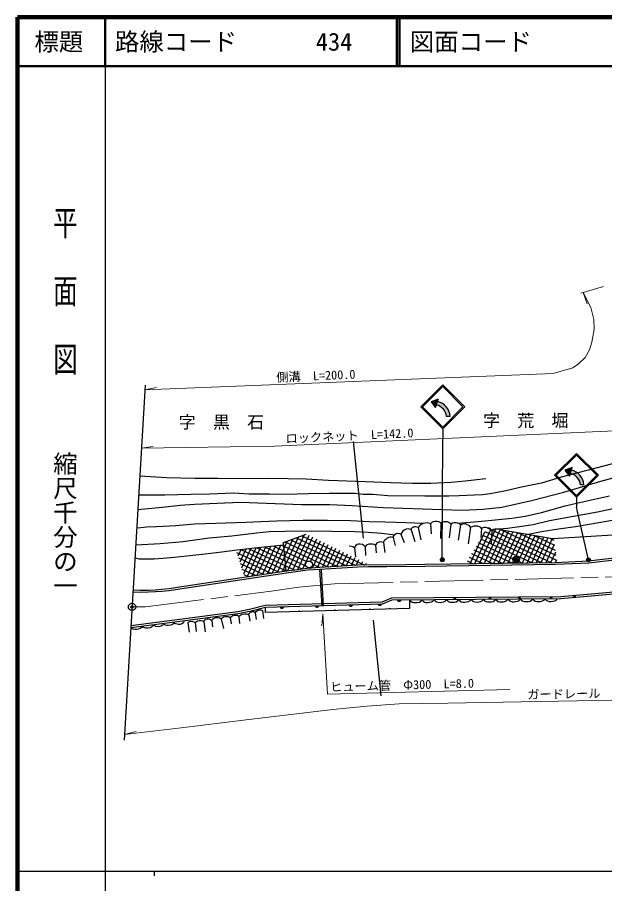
# Model space of a CAD drawing. Units: millimetres at full size, sheet at 1:1000; details may follow other scales. Extents: x 40000 to 680000, y 20000 to 380000.
# Drawn here: x 40000 to 160297, y 202409 to 380000 of the extents above; entities that cross this region are included whole.
import ezdxf
from ezdxf.enums import TextEntityAlignment as Align

# ---------------------------------------------------------------- set-up
doc = ezdxf.new("R2010")
doc.units = ezdxf.units.MM
doc.header["$LTSCALE"] = 1000
doc.header["$PDMODE"] = 32
doc.header["$PDSIZE"] = 500
doc.linetypes.add('CHAIN', pattern=[18.5, 12, -1.5, 3.5, -1.5])
for name, color, linetype, lineweight in [('M-BGD', 7, 'Continuous', 25), ('M-BMK', 2, 'CHAIN', 13), ('M-BMK-OTRS', 5, 'Continuous', 25), ('M-BMK-ROW', 30, 'Continuous', 25), ('M-BMK-SRVR', 3, 'Continuous', 25), ('M-STR-HTXT', 7, 'Continuous', 13), ('M-STR-STRC', 7, 'Continuous', 25), ('M-TTL', 2, 'Continuous', 140), ('M-TTL-BAND', 7, 'Continuous', 25), ('M-TTL-LINE', 7, 'Continuous', 50)]:
    doc.layers.add(name, color=color, linetype=linetype, lineweight=lineweight)
for name, color, linetype in [('M-BMK-HTXT', 7, 'Continuous'), ('M-OTRS', 6, 'Continuous'), ('M-TTL-TXT', 7, 'Continuous')]:
    doc.layers.add(name, color=color, linetype=linetype)
doc.styles.add('@ＭＳ ゴシック', font='')
doc.styles.add('ＭＳ ゴシック', font='')
doc.styles.get('@ＭＳ ゴシック').set_extended_font_data('@MS Gothic')
doc.styles.get('ＭＳ ゴシック').set_extended_font_data('MS Gothic')

msp = doc.modelspace()

# ---------------------------------------------------------------- hatches: boundary and pattern name
at = {"layer": 'M-BGD'}
for points in [[(142871, 268828, 0.41421), (142171, 269528, 0.41421), (141471, 268828, 1)], [(101881, 259345), (100890, 259320, 0.82183)], [(108785, 259548), (107795, 259523, 0.82183)], [(114736, 259722), (113745, 259698, 0.82183)], [(118722, 260554), (117731, 260529, 0.82183)], [(94693, 259134), (93703, 259109, 0.82183)], [(97503, 258192), (97905, 258204, 0.4608), (97697, 258433, 0.4608)], [(104827, 258401), (105228, 258414, 0.4608), (105020, 258642, 0.4608)], [(111971, 258606), (112373, 258618, 0.4608), (112165, 258847, 0.4608)], [(116080, 258723), (116481, 258736, 0.4608), (116273, 258964, 0.4608)]]:
    msp.add_hatch(color=256, dxfattribs=at).paths.add_polyline_path(points)
at = {"layer": 'M-STR-STRC'}
for points in [[(126225, 301743), (124755, 301179), (125667, 299995)], [(126225, 301743), (124755, 301179), (125667, 299995)], [(126059, 301224), (126225, 301743), (124755, 301179), (125667, 299995), (125832, 300514)], [(126059, 301224), (125832, 300514, -0.33505), (127909, 298191), (128652, 298192, 0.33299)], [(153635, 287713), (152165, 287149), (153076, 285965)], [(153635, 287713), (152165, 287149), (153076, 285965)], [(153469, 287193), (153635, 287713), (152165, 287149), (153076, 285965), (153242, 286484)], [(153469, 287193), (153242, 286484, -0.33505), (155318, 284161), (156061, 284162, 0.33299)], [(127379, 269017, 1), (126704, 268588, 0.41421), (127257, 268465, 0.41421)], [(157327, 269011, 1), (156653, 268581, 0.41421), (157205, 268459, 0.41421)]]:
    msp.add_hatch(color=256, dxfattribs=at).paths.add_polyline_path(points)

# ---------------------------------------------------------------- linework, layer by layer
at = {"layer": 'M-BGD'}
for p, q in [((122113, 275396), (122663, 272877)), ((124626, 276149), (124754, 274131)), ((126741, 276298), (126679, 273191)), ((128798, 276114), (128468, 273276)), ((130776, 275989), (130294, 272825)), ((132821, 275503), (132333, 272103)), ((136242, 275344), (137008, 274987)), ((98753, 273890), (95311, 266509)), ((99676, 273797), (96336, 266636)), ((98300, 273728), (111159, 267732)), ((118555, 274037), (119203, 272357)), ((120646, 274965), (121384, 272568)), ((135719, 274487), (132684, 267978)), ((136949, 275054), (133655, 267991)), ((137934, 275097), (134627, 268004)), ((135042, 275203), (134935, 273358)), ((135325, 273841), (147483, 268172)), ((138869, 275031), (135598, 268016)), ((135784, 274593), (149496, 268198)), ((139733, 274813), (136569, 268029)), ((137167, 274806), (137039, 272111)), ((137276, 274862), (150444, 268722)), ((140626, 274659), (137541, 268042)), ((141520, 274504), (138512, 268054)), ((139103, 274975), (150298, 269755)), ((142413, 274350), (139484, 268067)), ((143307, 274196), (140455, 268080)), ((144200, 274041), (142094, 269524)), ((142575, 274322), (150152, 270789)), ((145094, 273887), (142836, 269045)), ((145987, 273732), (143369, 268118)), ((146881, 273578), (144340, 268131)), ((145864, 273754), (150006, 271823)), ((93887, 271735), (91159, 265885)), ((94219, 271769), (94589, 271597)), ((95277, 272645), (94622, 271243)), ((96435, 273060), (94786, 269522)), ((94786, 272470), (105570, 267441)), ((97594, 273475), (94949, 267802)), ((95958, 272889), (107393, 267557)), ((97129, 273308), (109222, 267669)), ((100461, 273412), (97361, 266762)), ((101247, 273026), (98394, 266909)), ((102032, 272640), (100080, 268454)), ((102818, 272255), (100420, 267112)), ((103604, 271869), (101414, 267173)), ((113348, 271809), (113498, 270244)), ((114983, 272325), (115278, 270296)), ((116952, 273382), (117392, 271763)), ((134407, 272338), (141500, 269030)), ((134866, 273090), (145469, 268145)), ((147774, 273424), (145312, 268143)), ((148668, 273269), (146283, 268156)), ((149561, 273115), (147255, 268169)), ((149987, 271957), (148226, 268182)), ((149154, 273185), (149860, 272856)), ((84916, 270314), (93615, 266258)), ((85763, 270876), (85153, 269570)), ((86781, 270990), (85545, 268340)), ((85778, 270878), (95068, 266546)), ((87800, 271104), (85938, 267111)), ((88817, 271215), (86330, 265881)), ((89831, 271319), (87003, 265255)), ((87447, 271065), (94972, 267556)), ((90845, 271423), (88042, 265412)), ((91859, 271527), (89081, 265570)), ((89127, 271247), (94876, 268566)), ((92873, 271631), (90120, 265728)), ((90824, 271421), (94781, 269576)), ((94622, 271243), (92198, 266043)), ((92521, 271595), (94685, 270586)), ((94589, 271597), (103753, 267323)), ((94685, 270586), (99324, 268423)), ((104389, 271483), (102408, 267235)), ((105175, 271098), (103404, 267300)), ((105961, 270712), (104400, 267365)), ((106746, 270327), (105396, 267430)), ((107532, 269941), (106391, 267495)), ((109085, 271233), (109295, 269382)), ((111229, 271476), (111307, 269702)), ((133031, 270083), (137413, 268040)), ((133490, 270835), (139427, 268066)), ((133949, 271586), (141441, 268093)), ((150211, 270368), (149197, 268194)), ((85278, 269180), (92053, 266021)), ((94786, 269522), (93237, 266201)), ((94781, 269576), (99086, 267569)), ((94876, 268566), (98422, 266913)), ((108318, 269555), (107385, 267556)), ((109103, 269170), (108379, 267618)), ((109889, 268784), (109373, 267679)), ((110674, 268398), (110355, 267714)), ((132113, 268580), (133385, 267987)), ((132572, 269332), (135399, 268014)), ((141588, 268440), (141426, 268093)), ((142432, 268179), (142398, 268105)), ((142756, 268445), (143455, 268119)), ((150436, 268779), (150169, 268207)), ((85639, 268046), (90490, 265784)), ((86001, 266912), (88928, 265547)), ((94949, 267802), (94276, 266358)), ((94972, 267556), (96818, 266695)), ((95068, 266546), (95182, 266493)), ((99491, 267191), (99426, 267052)), ((99923, 267178), (100106, 267093)), ((100424, 267910), (101937, 267205)), ((101915, 266803), (102340, 259363)), ((102215, 266822), (102640, 259371)), ((111460, 268013), (111331, 267735)), ((86363, 265778), (87366, 265310)), ((87407, 257540), (87594, 256223)), ((88711, 257940), (88907, 256533)), ((90204, 258439), (90402, 256790)), ((74927, 255846), (75171, 253940)), ((76436, 255934), (76651, 254097)), ((78172, 256161), (78471, 254012)), ((79834, 256376), (80002, 255051)), ((81721, 256695), (82214, 254694)), ((83580, 256958), (83773, 255642)), ((85374, 257171), (85522, 255747))]:
    msp.add_line(p, q, dxfattribs=at)
for points in [[(163751, 288972), (151388, 285708), (147341, 284538), (143234, 283677), (140039, 282967), (138284, 282612), (136844, 282336), (135257, 282144), (133558, 282030), (130490, 281891), (128351, 281849), (123443, 281821), (115907, 281941), (112791, 282191), (110833, 282213), (109181, 282366), (106625, 282363), (103858, 282418), (99624, 282289), (95040, 282198), (91634, 282282), (87471, 282282), (84275, 282429), (79456, 282234), (75551, 282152), (70227, 282076), (64835, 282033)], [(64665, 279140), (69630, 279592), (73343, 280018), (76271, 280197), (80922, 280442), (85719, 280587), (92792, 280345), (98245, 280166), (103988, 280166), (108552, 279900), (114942, 279520), (122986, 279216), (126923, 279095), (131234, 278998), (135415, 279169), (139253, 279588), (145308, 280922), (151923, 282691), (159510, 284932), (163827, 286112)], [(65068, 285991), (70570, 285690), (76336, 285535), (81046, 285557), (86585, 285470), (91208, 285535), (95470, 285494), (99177, 285407), (103734, 285101), (111326, 284838), (116431, 284662), (120964, 284530), (124662, 284508), (128856, 284684), (131758, 284956), (135931, 285489)], [(144356, 274014), (147342, 274575), (150839, 275124), (154346, 275634), (157123, 276081), (161068, 276819), (164957, 277600), (168480, 278397), (174610, 279694), (178580, 280503), (183970, 281712), (187207, 282615), (190255, 283649), (194296, 285245), (195411, 285733)], [(210474, 283234), (209007, 280348), (206039, 276064), (204902, 274649), (204017, 273738), (201915, 272135), (200268, 270861), (198857, 269930), (197604, 269200), (196114, 268559), (177576, 263570), (175748, 263396), (173173, 263216), (170307, 262898), (167546, 262663), (151296, 261221), (116617, 260928), (114625, 260123), (90791, 259424), (87828, 258673), (85133, 258135), (74289, 256682), (63258, 255264)], [(130237, 276317), (134405, 276666), (138558, 277086), (141289, 277331), (144036, 277772), (147389, 278524), (152198, 279882), (154516, 280403), (157618, 281070), (161314, 281901)], [(166211, 280163), (158808, 278586), (148986, 276804), (145660, 275997), (143343, 275641), (140399, 275239), (138680, 275074)], [(123128, 276265), (119671, 276369), (115242, 276526), (112124, 276605), (108246, 276762), (103518, 276867), (98540, 276867), (93115, 276710), (86792, 276445), (80634, 276236), (76311, 276105), (72444, 275791), (68486, 275545), (66474, 275464), (65262, 275343), (64438, 275283)], [(176531, 274712), (149714, 273089), (139641, 274829), (139056, 274988), (138680, 275074), (138262, 275106), (137886, 275096), (137500, 274978), (137167, 274806), (136931, 275074), (136631, 275289), (136255, 275385), (135912, 275407), (135590, 275407), (135332, 275342), (135042, 275203), (134903, 275407), (134667, 275589), (134323, 275707), (133926, 275707), (133508, 275685), (133164, 275589), (132821, 275503), (132526, 275817), (132206, 275981), (131901, 276090), (131518, 276153), (131190, 276122), (130776, 275989), (130589, 276176), (130237, 276317), (129894, 276387), (129456, 276387), (129145, 276287), (128798, 276114), (128617, 276287), (128380, 276437), (128081, 276563), (127734, 276586), (127375, 276587), (127152, 276526), (126953, 276428), (126741, 276298), (126547, 276489), (126336, 276604), (125982, 276659), (125591, 276659), (125246, 276613), (124993, 276503), (124791, 276337), (124626, 276149), (124305, 276306), (123894, 276363), (123519, 276332), (123128, 276265), (122826, 276098), (122535, 275921), (122311, 275666), (122113, 275396), (121828, 275491), (121571, 275525), (121283, 275525), (121029, 275446), (120821, 275313), (120677, 275143), (120646, 274965), (120341, 275108), (120024, 275121), (119612, 275078), (119243, 274898), (118977, 274679), (118739, 274425), (118555, 274037), (118273, 274110), (117938, 274163), (117573, 274095), (117355, 273979), (117093, 273780), (116991, 273561), (116952, 273382), (116584, 273447), (116351, 273437), (116029, 273362), (115771, 273221), (115524, 273052), (115211, 272774), (115079, 272585), (114983, 272325), (114661, 272439), (114330, 272451), (114071, 272426), (113781, 272293), (113550, 272124), (113441, 271954), (113348, 271809), (113063, 271947), (112738, 272034), (112400, 272034), (112002, 272011), (111672, 271869), (111471, 271723), (111229, 271476), (110936, 271737), (110671, 271920), (110230, 272015), (109878, 272015), (109572, 271932), (109355, 271745), (109205, 271497), (109085, 271233), (108727, 271439), (108460, 271553), (107989, 271565)], [(64237, 271875), (69280, 272108), (73957, 272580), (79321, 273309), (83956, 273738), (88977, 274295), (91551, 274595), (94770, 274681), (100231, 274732), (104428, 274663), (109108, 274590), (111888, 274476), (114600, 274237), (116819, 274000), (117283, 273924)], [(95074, 266479), (94515, 272373), (99178, 274042)], [(94569, 271805), (88545, 271188), (85006, 270792), (81917, 270396), (79118, 270026), (74686, 269514), (72125, 269303), (69796, 269070), (68016, 268929), (66521, 268908), (65454, 268933), (64965, 268950), (64445, 269074), (64076, 269147)], [(169973, 270035), (158692, 268722), (157015, 268522), (150183, 268207), (123470, 267857), (115674, 267729), (111945, 267749), (109705, 267699), (106446, 267499), (101937, 267205), (99363, 267048), (97459, 266775), (95074, 266479), (73191, 263160), (71069, 262840), (69554, 262684), (68273, 262606), (66880, 262540), (65153, 262517), (63687, 262543)], [(170031, 269639), (158739, 268325), (157048, 268123), (150195, 267807), (123476, 267458), (115676, 267329), (111948, 267349), (109722, 267299), (106471, 267099), (101962, 266805), (99404, 266650), (97512, 266378), (95129, 266083), (73251, 262764), (71120, 262443), (69587, 262286), (68294, 262207), (66892, 262140), (65152, 262117), (63680, 262143)], [(167581, 262264), (151316, 260821), (116696, 260528), (114709, 259726), (90847, 259025), (87917, 258283), (85198, 257740), (74341, 256285), (63235, 254858)], [(120331, 260559), (120314, 258846), (90851, 258004), (90847, 259025)], [(120331, 260559), (120578, 260294), (120841, 260123), (121169, 260044), (121544, 260031), (121918, 260064), (122338, 260143), (122614, 260300), (122747, 260412), (122853, 260581)], [(122853, 260581), (123100, 260315), (123363, 260144), (123691, 260065), (124066, 260052), (124440, 260085), (124860, 260164), (125136, 260321), (125269, 260433), (125375, 260602)], [(125375, 260602), (125622, 260336), (125885, 260166), (126213, 260087), (126588, 260074), (126962, 260106), (127382, 260185), (127658, 260343), (127791, 260455), (127896, 260623)], [(127896, 260623), (128144, 260358), (128407, 260187), (128735, 260108), (129110, 260095), (129484, 260128), (129904, 260207), (130180, 260364), (130313, 260476), (130418, 260645)], [(130418, 260645), (130666, 260379), (130929, 260208), (131257, 260129), (131632, 260116), (132006, 260149), (132426, 260228), (132702, 260385), (132835, 260498), (132940, 260666)], [(132940, 260666), (133188, 260400), (133451, 260230), (133779, 260151), (134154, 260138), (134528, 260171), (134948, 260249), (135224, 260407), (135357, 260519), (135462, 260687)], [(135462, 260687), (135710, 260422), (135973, 260251), (136301, 260172), (136675, 260159), (137050, 260192), (137470, 260271), (137746, 260428), (137879, 260540), (137984, 260709)], [(137984, 260709), (138232, 260443), (138495, 260272), (138823, 260194), (139197, 260180), (139572, 260213), (139992, 260292), (140268, 260450), (140401, 260562), (140506, 260730)], [(140506, 260730), (140754, 260464), (141017, 260294), (141345, 260215), (141719, 260202), (142094, 260235), (142514, 260313), (142790, 260471), (142923, 260583), (143028, 260751)], [(143028, 260751), (143276, 260486), (143539, 260315), (143867, 260236), (144241, 260223), (144616, 260256), (145036, 260335), (145312, 260492), (145445, 260604), (145550, 260773)], [(145550, 260773), (145798, 260507), (146061, 260336), (146389, 260258), (146763, 260244), (147138, 260277), (147558, 260356), (147834, 260514), (147967, 260626), (148072, 260794)], [(148072, 260794), (148320, 260528), (148583, 260358), (148911, 260279), (149285, 260266), (149660, 260299), (150080, 260377), (150356, 260535), (150489, 260647), (150594, 260815)], [(74927, 255846), (75148, 256073), (75514, 256187), (75912, 256174), (76183, 256111), (76436, 255934), (76682, 256130), (76915, 256262), (77225, 256332), (77585, 256326), (77919, 256256), (78172, 256161), (78399, 256401), (78639, 256634), (78882, 256674), (79267, 256685), (79555, 256568), (79834, 256376), (80001, 256619), (80198, 256786), (80562, 256958), (80871, 256983), (81185, 256968), (81463, 256902), (81721, 256695), (82001, 256963), (82234, 257080), (82518, 257150), (82766, 257171), (83206, 257156), (83580, 256958), (83931, 257242), (84149, 257379), (84422, 257444), (84822, 257449), (85070, 257429), (85374, 257171), (85567, 257348), (85804, 257510), (86077, 257642), (86554, 257713), (86964, 257708), (87207, 257652), (87407, 257540), (87472, 257778), (87664, 258008), (87843, 258122), (88045, 258158), (88249, 258181), (88467, 258171), (88614, 258057), (88711, 257940), (88946, 258228), (89221, 258416), (89557, 258512), (89906, 258549), (90204, 258439)], [(74107, 256255), (74000, 255891), (73709, 255676), (73349, 255566), (73017, 255560), (72703, 255583), (72482, 255659), (72279, 255769), (72099, 255997), (72058, 255740), (71784, 255514), (71435, 255403), (70904, 255315), (70601, 255356), (70293, 255426), (70045, 255534), (69919, 255717), (69795, 255437), (69571, 255239), (69204, 255104), (68876, 255086), (68400, 255123), (68232, 255205), (68011, 255302), (67875, 255454), (67768, 255239), (67495, 255003), (67241, 254854), (66742, 254780), (66344, 254788), (66035, 254860), (65752, 254962), (65557, 255157), (65426, 254929), (65165, 254704), (64792, 254551), (64439, 254501), (64074, 254520), (63721, 254604), (63459, 254720), (63235, 254858)]]:
    msp.add_lwpolyline(points, dxfattribs=at)
for centre, radius in [((99727, 267850), 700), ((142171, 268828), 700), ((136801, 260947), 150), ((142823, 261000), 150), ((149323, 261054), 150), ((154078, 261319), 150), ((129610, 260887), 150)]:
    msp.add_circle(centre, radius, dxfattribs=at)
at = {"layer": 'M-BMK'}
msp.add_lwpolyline([(63486, 259136), (66221, 259154), (92021, 262348), (97663, 263176), (104950, 263873), (163402, 265317), (169790, 265737), (179777, 267202), (190322, 269941), (193561, 271321), (197266, 273755), (200021, 276213), (202471, 279223), (204437, 282594), (205802, 286069), (206823, 290800), (206841, 292684), (195590, 333680)], dxfattribs=at)
at = {"layer": 'M-BMK-OTRS'}
msp.add_line((66165, 304611), (61876, 231793), dxfattribs=at)
at = {"layer": 'M-BMK-ROW'}
for p, q in [((110887, 273248), (108835, 293056)), ((112868, 256401), (114441, 240888))]:
    msp.add_line(p, q, dxfattribs=at)
at = {"layer": 'M-BMK-SRVR'}
msp.add_circle((63486, 259136), 750, dxfattribs=at)
at = {"layer": 'M-OTRS'}
msp.add_point((63486, 259136), dxfattribs=at)
at = {"layer": 'M-STR-HTXT'}
for p, q in [((155408, 323448), (160079, 324810)), ((155897, 323590), (156707, 321273)), ((66109, 303653), (68524, 304092)), ((65402, 291658), (67827, 292042)), ((102562, 257735), (102367, 255288)), ((61945, 232964), (64316, 233599))]:
    msp.add_line(p, q, dxfattribs=at)
for points in [[(66109, 303653), (149757, 307017), (153773, 308168), (154942, 308949), (156284, 310265), (157211, 311859), (157686, 313384), (158127, 315978), (158082, 318056), (157478, 320524), (155897, 323590)], [(65402, 291658), (92655, 292076), (162358, 295248), (164249, 295811), (165506, 296826), (166659, 297946), (167593, 299322), (168112, 300600)], [(61945, 232964), (73557, 234387), (86869, 236018), (104604, 238092), (111586, 238821), (118180, 239244), (128177, 239425), (188625, 240503), (194267, 241248), (198783, 242385), (202879, 243869), (207539, 246036), (212403, 248878), (216701, 252213), (221569, 257197), (225235, 261800), (227776, 266022), (229292, 269210), (230486, 272249)], [(102562, 257735), (103550, 241264), (140894, 242246)]]:
    msp.add_lwpolyline(points, dxfattribs=at)
at = {"layer": 'M-STR-STRC'}
for p, q in [((122632, 300146), (127132, 304646)), ((122985, 300146), (127132, 304292)), ((131632, 300145), (127132, 304646)), ((131278, 300145), (127132, 304292)), ((122632, 300146), (127132, 295645)), ((122985, 300146), (127132, 295998)), ((126225, 301743), (124755, 301179)), ((124755, 301179), (125667, 299995)), ((125667, 299995), (126225, 301743)), ((127132, 295998), (131278, 300145)), ((127132, 295645), (131632, 300145)), ((128652, 298192), (127909, 298191)), ((127132, 295645), (127132, 293645)), ((127042, 268803), (127132, 293645)), ((150041, 286115), (154541, 290615)), ((150395, 286115), (154541, 290262)), ((159042, 286115), (154541, 290615)), ((158688, 286115), (154541, 290262)), ((153635, 287713), (152165, 287149)), ((153076, 285965), (153635, 287713)), ((150041, 286115), (154541, 281615)), ((150395, 286115), (154541, 281968)), ((152165, 287149), (153076, 285965)), ((154541, 281968), (158688, 286115)), ((154542, 281615), (159042, 286115)), ((156061, 284162), (155318, 284161)), ((154541, 281615), (154541, 279615)), ((156990, 268796), (154541, 279615))]:
    msp.add_line(p, q, dxfattribs=at)
for centre in [(127042, 268803), (156990, 268796)]:
    msp.add_circle(centre, 400, dxfattribs=at)
for centre, radius, start, end in [((125332, 297977), 2586, 4.73997, 78.83443), ((125332, 297977), 3327, 3.70323, 77.37188), ((152741, 283947), 2586, 4.73997, 78.83443), ((152741, 283947), 3327, 3.70323, 77.37188)]:
    msp.add_arc(centre, radius, start, end, dxfattribs=at)
at = {"layer": 'M-TTL'}
for p, q in [((40000, 380000), (40000, 20000)), ((680000, 380000), (40000, 380000))]:
    msp.add_line(p, q, dxfattribs=at)
at = {"layer": 'M-TTL-BAND'}
for p, q in [((58000, 370000), (58000, 20000)), ((40000, 205000), (579000, 205000)), ((68000, 205000), (68000, 204000))]:
    msp.add_line(p, q, dxfattribs=at)
at = {"layer": 'M-TTL-LINE'}
for p, q in [((58000, 380000), (58000, 370000)), ((117750, 380000), (117750, 370000)), ((118250, 380000), (118250, 370000)), ((40000, 370000), (680000, 370000))]:
    msp.add_line(p, q, dxfattribs=at)

# ---------------------------------------------------------------- texts
at = {"layer": 'M-BMK-HTXT', "style": 'ＭＳ ゴシック'}
for s, p in [('字\u3000黒\u3000石', (73054, 294970)), ('字\u3000荒\u3000堀', (135377, 295284))]:
    msp.add_text(s, height=2566, dxfattribs=at).set_placement(p, align=Align.BOTTOM_LEFT)
at = {"layer": 'M-STR-HTXT', "style": 'ＭＳ ゴシック'}
for s, rotation, p in [('側溝\u3000L=200.0', 2.303, (93091, 304738)), ('ロックネット\u3000L=142.0', 2.606, (94997, 292182)), ('ヒューム管\u3000Φ300\u3000L=8.0', 1.506, (104096, 241278)), ('ガードレール\u3000L=147.0', 1.022, (144471, 239715))]:
    msp.add_text(s, height=1833, rotation=rotation, dxfattribs=at).set_placement(p, align=Align.BOTTOM_LEFT)
at = {"layer": 'M-TTL-BAND', "style": '@ＭＳ ゴシック', "width": 1.4}
msp.add_text('平  面  図', height=3666, rotation=270, dxfattribs=at).set_placement((49777, 306475), align=Align.MIDDLE_RIGHT)
at = {"layer": 'M-TTL-BAND', "style": '@ＭＳ ゴシック'}
msp.add_text('縮尺千分の一', height=3666, rotation=270, dxfattribs=at).set_placement((49777, 261030), align=Align.MIDDLE_RIGHT)
at = {"layer": 'M-TTL-TXT', "style": 'ＭＳ ゴシック'}
msp.add_text('標題', height=3666, dxfattribs=at).set_placement((48500, 375000), align=Align.MIDDLE_CENTER)
for s, p in [('路線コード', (60000, 375000)), ('434', (101142, 375000)), ('図面コード', (120380, 375000))]:
    msp.add_text(s, height=3666, dxfattribs=at).set_placement(p, align=Align.MIDDLE_LEFT)

doc.saveas('drawing.dxf')
